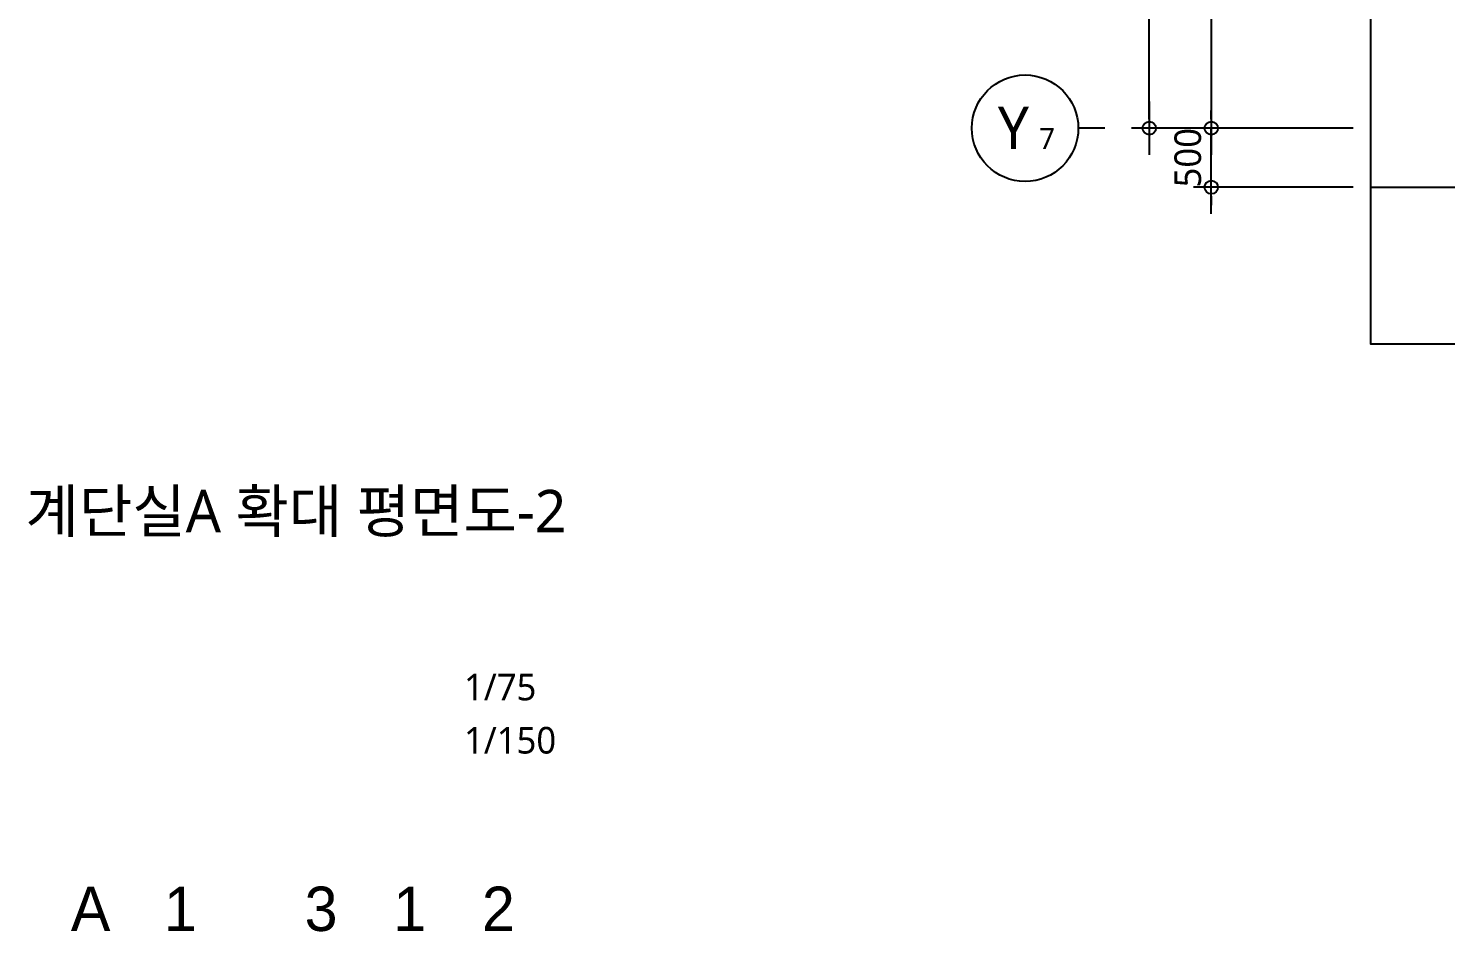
# Model space of a CAD drawing. Header units: millimetres. Extents: x -65167 to 413267, y -17142 to 66587.
# Drawn here: x 55429 to 67421, y 1396 to 9031 of the extents above; entities that cross this region are included whole.
import ezdxf
from ezdxf.enums import TextEntityAlignment as Align

# ---------------------------------------------------------------- set-up
doc = ezdxf.new("R2010")
doc.units = ezdxf.units.MM
doc.header["$LTSCALE"] = 75
doc.header["$MEASUREMENT"] = 0
doc.header["$PDSIZE"] = -10
doc.linetypes.add('CENTER', pattern=[2, 1.25, -0.25, 0.25, -0.25])
doc.layers.get('0').update_dxf_attribs({"linetype": 'CONTINUOUS'})
doc.layers.get('Defpoints').update_dxf_attribs({"color": 171, "linetype": 'CONTINUOUS'})
for name, color, linetype in [('CEN(ST)', 1, 'CENTER'), ('NDIM', 7, 'CONTINUOUS'), ('SYM(AXIS)', 7, 'CONTINUOUS'), ('TEXT(AXIS)', 2, 'CONTINUOUS'), ('TEXT-TITLE', 6, 'CONTINUOUS'), ('TEXT-기입', 6, 'CONTINUOUS')]:
    doc.layers.add(name, color=color, linetype=linetype)
doc.styles.add('CGS', font='cgse', dxfattribs={"bigfont": 'cgs'})
doc.styles.add('나눔바른고딕', font='NanumBarunGothic.ttf')
doc.dimstyles.new('NDIM 1200', dxfattribs={"dimscale": 75, "dimtxt": 3, "dimasz": 1, "dimexe": 2, "dimexo": 2, "dimgap": 1, "dimtad": 1, "dimdec": 0, "dimdsep": 46, "dimtxsty": 'CGS', "dimblk": 'DOT0', "dimcen": 1, "dimdle": 8, "dimclrd": 256, "dimclre": 256, "dimclrt": 256, "dimadec": 0, "dimazin": 0, "dimtfac": 1, "dimtdec": 0, "dimtix": 1, "dimtmove": 2, "dimatfit": 3, "dimldrblk": 'DOT0', "dimfxl": 1, "dimtolj": 1, "dimtzin": 0, "dimlwd": -1, "dimlwe": -1, "dimarcsym": 0})

# ---------------------------------------------------------------- blocks, each defined once
blk = doc.blocks.new('DOT0')
blk.add_line((-3, 0), (3, 0))
at = {"color": 6}
blk.add_circle((0, 0), 0.75, dxfattribs=at)
blk = doc.blocks.new('*D683')
at = {"layer": 'Defpoints', "color": 0, "ltscale": 0.4, "transparency": 16777216}
for p in [(66788, 15888), (65438, 8188), (66788, 8188)]:
    blk.add_point(p, dxfattribs=at)
at = {"layer": 'NDIM', "ltscale": 0.4, "transparency": 16777216}
for p, q in [((66638, 15888), (65288, 15888)), ((65438, 15813), (65438, 8263)), ((66638, 8188), (65288, 8188))]:
    blk.add_line(p, q, dxfattribs=at)
at = {"layer": 'NDIM', "ltscale": 0.4, "transparency": 16777216, "xscale": 75, "yscale": 75, "zscale": 75}
for p, rotation in [((65438, 15888), 90), ((65438, 8188), 270)]:
    blk.add_blockref('DOT0', p, dxfattribs=dict(at, rotation=rotation))
at = {"layer": 'NDIM', "ltscale": 0.4, "transparency": 16777216, "insert": (65240, 12038), "char_height": 225, "attachment_point": 5, "rotation": 90, "style": '나눔바른고딕'}
blk.add_mtext('\\A1;7700', dxfattribs=at)
blk = doc.blocks.new('*D684')
at = {"layer": 'Defpoints', "color": 0, "ltscale": 0.4, "transparency": 16777216}
for p in [(64913, 19188), (66788, 19188), (66788, 8188)]:
    blk.add_point(p, dxfattribs=at)
at = {"layer": 'NDIM', "ltscale": 0.4, "transparency": 16777216}
for p, q in [((66638, 19188), (64763, 19188)), ((64913, 8263), (64913, 19113)), ((66638, 8188), (64763, 8188))]:
    blk.add_line(p, q, dxfattribs=at)
at = {"layer": 'NDIM', "ltscale": 0.4, "transparency": 16777216, "xscale": 75, "yscale": 75, "zscale": 75}
for p, rotation in [((64913, 19188), 90), ((64913, 8188), 270)]:
    blk.add_blockref('DOT0', p, dxfattribs=dict(at, rotation=rotation))
at = {"layer": 'NDIM', "ltscale": 0.4, "transparency": 16777216, "insert": (64715, 13688), "char_height": 225, "attachment_point": 5, "rotation": 90, "style": '나눔바른고딕'}
blk.add_mtext('\\A1;11000', dxfattribs=at)
blk = doc.blocks.new('A$C2F20087E')
at = {"layer": 'SYM(AXIS)'}
blk.add_line((600, 0), (600, 300), dxfattribs=at)
blk.add_circle((600, 900), 600, dxfattribs=at)
blk = doc.blocks.new('*D1342')
at = {"layer": 'Defpoints', "color": 0, "ltscale": 0.4, "transparency": 16777216}
for p in [(65438, 8188), (66788, 8188), (66788, 7688)]:
    blk.add_point(p, dxfattribs=at)
at = {"layer": 'NDIM', "ltscale": 0.4, "transparency": 16777216}
for p, q in [((65438, 8263), (65438, 8338)), ((66638, 8188), (65288, 8188)), ((65438, 7688), (65438, 8188)), ((66638, 7688), (65288, 7688)), ((65438, 7613), (65438, 7538))]:
    blk.add_line(p, q, dxfattribs=at)
at = {"layer": 'NDIM', "ltscale": 0.4, "transparency": 16777216, "xscale": 75, "yscale": 75, "zscale": 75}
for p, rotation in [((65438, 8188), 270), ((65438, 7688), 90)]:
    blk.add_blockref('DOT0', p, dxfattribs=dict(at, rotation=rotation))
at = {"layer": 'NDIM', "ltscale": 0.4, "transparency": 16777216, "insert": (65240, 7938), "char_height": 225, "attachment_point": 5, "rotation": 90, "style": '나눔바른고딕'}
blk.add_mtext('\\A1;500', dxfattribs=at)

msp = doc.modelspace()

# ---------------------------------------------------------------- linework, layer by layer
at = {"layer": 'CEN(ST)', "ltscale": 10000}
msp.add_line((77284.6, 7687.5), (66787.5, 7687.5), dxfattribs=at)
at = {"layer": 'Defpoints', "ltscale": 10000}
msp.add_lwpolyline([(86987.5, 6362.5), (66787.5, 6362.5), (66787.5, 37837.5), (86987.5, 37837.5)], close=True, dxfattribs=at)

# ---------------------------------------------------------------- block references
at = {"xscale": 0.75, "yscale": 0.75, "zscale": 0.75, "rotation": 89.99999999999932}
msp.add_blockref('A$C2F20087E', (64537.5, 7737.5), dxfattribs=at)

# ---------------------------------------------------------------- texts
at = {"layer": 'TEXT(AXIS)', "style": '나눔바른고딕'}
for s, height, p in [('Y', 360, (63763.8, 8190.5)), ('7', 180, (64048.2, 8100.5))]:
    msp.add_text(s, height=height, dxfattribs=at).set_placement(p, align=Align.MIDDLE)
at = {"layer": 'TEXT-TITLE', "style": '나눔바른고딕'}
msp.add_text('계단실A 확대 평면도-2', height=360, dxfattribs=at).set_placement((57693.2, 4950), align=Align.MIDDLE_CENTER)
at = {"layer": 'TEXT-기입', "style": '나눔바른고딕'}
for s, p in [('1/75', (59115.3, 3283.4)), ('1/150', (59115.3, 2833.4))]:
    msp.add_text(s, height=225, dxfattribs=at).set_placement(p, align=Align.BOTTOM_LEFT)
at = {"layer": 'TEXT-기입', "style": 'CGS'}
for s, p in [('A', (55955.8, 1588.4)), ('1', (56715.2, 1588.4)), ('3', (57905.8, 1588.4)), ('1', (58655.8, 1588.4)), ('2', (59405.8, 1588.4))]:
    msp.add_text(s, height=375, dxfattribs=at).set_placement(p, align=Align.MIDDLE_CENTER)

# ---------------------------------------------------------------- dimensions: what is measured, and where the dimension line sits
at = {"layer": 'NDIM', "ltscale": 0.4}
for base, p1, p2, angle, picture, middle in [((64912.5, 19187.5), (66787.5, 8187.5), (66787.5, 19187.5), 90, '*D684', (64715.3, 13687.5)), ((65437.5, 8187.5), (66787.5, 15887.5), (66787.5, 8187.5), 270, '*D683', (65240.3, 12037.5)), ((65437.5, 8187.5), (66787.5, 7687.5), (66787.5, 8187.5), 90, '*D1342', (65240.3, 7937.5))]:
    dim = msp.add_linear_dim(base=base, p1=p1, p2=p2, angle=angle, dimstyle='NDIM 1200', override={"dimtxsty": '나눔바른고딕'}, dxfattribs=at)
    dim.commit()
    dim.dimension.update_dxf_attribs({"geometry": picture, "text_midpoint": middle})

doc.saveas('drawing.dxf')
